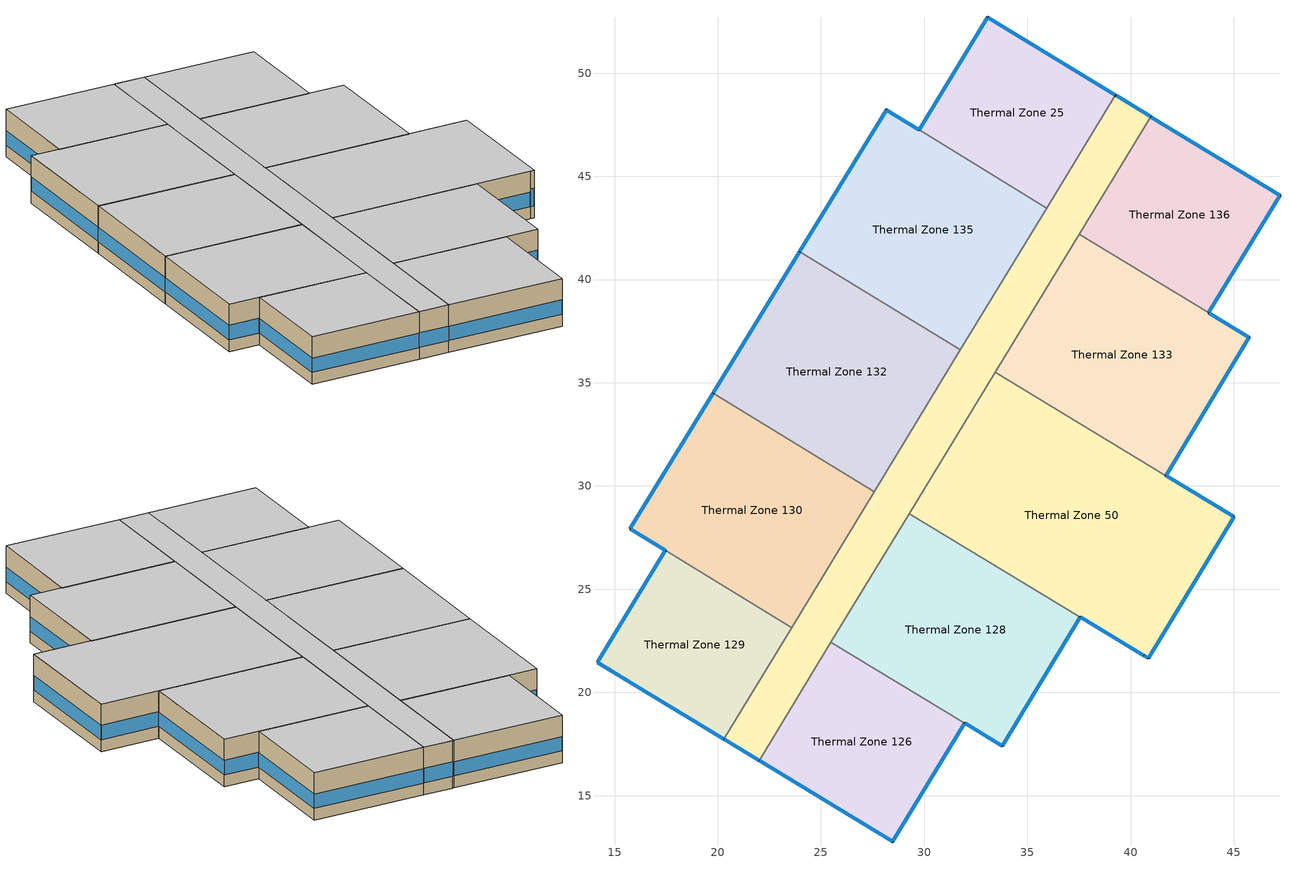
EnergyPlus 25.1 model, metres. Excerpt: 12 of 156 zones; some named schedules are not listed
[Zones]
Thermal Zone 126
 floor to Thermal Zone 101 (Typical Interior Floor): 25.49,22.42 31.96,18.51 31.95,18.49 28.47,12.77 22.01,16.7 z30.5
 wall outside (Surface 932 c tbd): 31.95,18.49 31.96,18.51 z30.5:33.55
 wall outside (Surface 933 c tbd): 28.47,12.77 31.95,18.49 z30.5:33.55
 wall outside (Surface 934 c tbd): 22.01,16.7 28.47,12.77 z30.5:33.55
 wall to Thermal Zone 127 (Typical Interior Wall): 25.49,22.42 22.01,16.7 z30.5:33.55
 wall to Thermal Zone 128 (Typical Interior Wall): 31.96,18.51 25.49,22.42 z30.5:33.55
 window (Customized Fenestration: u=3.36): 28.48,12.79 31.94,18.47 / 22.03,16.69 28.45,12.78 z31.26:32.18
 ceiling to Thermal Zone 137 (Typical Interior Ceiling): 28.47,12.77 31.95,18.49 31.96,18.51 25.49,22.42 22.01,16.7 z33.55
Thermal Zone 127
 floor to Thermal Zone 61 (Typical Interior Floor): 39.27,48.94 40.98,47.9 33.52,35.63 33.52,35.64 33.44,35.5 22.01,16.7 20.3,17.74 z30.5
 wall outside (Surface 943 c tbd): 39.31,48.91 39.27,48.94 z30.5:33.55
 wall outside (Surface 944 c tbd): 40.98,47.9 39.31,48.91 z30.5:33.55
 wall outside (AQ_MURB_2024_MURB  Wall 1950 1980 6A (R 0.8x Solar 0.8x Therm 0.8x)): 40.97,47.89 40.98,47.9 z30.5:33.55
 wall outside (Surface 953 c tbd): 20.3,17.74 22.01,16.7 z30.5:33.55
 wall to Thermal Zone 130 (Typical Interior Wall): 27.58,29.72 23.58,23.14 z30.5:33.55
 wall to Thermal Zone 132 (Typical Interior Wall): 31.76,36.59 27.58,29.72 z30.5:33.55
 wall to Thermal Zone 135 (Typical Interior Wall): 35.94,43.46 31.76,36.59 z30.5:33.55
 wall to Thermal Zone 25 (Typical Interior Wall): 39.27,48.94 35.94,43.46 z30.5:33.55
 wall to Thermal Zone 136 (Typical Interior Wall): 37.51,42.2 40.97,47.89 z30.5:33.55
 wall to Thermal Zone 133 (Typical Interior Wall): 33.52,35.63 37.51,42.2 z30.5:33.55
 wall to Thermal Zone 134 (Typical Interior Wall): 33.44,35.5 33.52,35.64 33.52,35.63 z30.5:33.55
 wall to Thermal Zone 50 (Typical Interior Wall): 29.28,28.65 33.44,35.5 z30.5:33.55
 wall to Thermal Zone 128 (Typical Interior Wall): 25.49,22.42 29.28,28.65 z30.5:33.55
 wall to Thermal Zone 129 (Typical Interior Wall): 23.58,23.14 20.3,17.74 z30.5:33.55
 window (Customized Fenestration: u=3.36): 40.95,47.91 39.33,48.9 / 20.32,17.73 21.99,16.71 z31.26:32.2
 ceiling to Thermal Zone 138 (Typical Interior Ceiling): 22.01,16.7 33.44,35.5 33.52,35.64 33.52,35.63 40.98,47.9 39.27,48.94 20.3,17.74 z33.55
Thermal Zone 128
 floor to Thermal Zone 118 (Typical Interior Floor): 29.28,28.65 37.56,23.65 33.79,17.41 25.49,22.42 z30.5
 wall outside (Surface 960 c tbd): 33.79,17.41 37.56,23.65 z30.5:33.55
 wall outside (Surface 961 c tbd): 31.96,18.51 33.79,17.41 z30.5:33.55
 wall to Thermal Zone 50 (Typical Interior Wall): 37.56,23.65 29.28,28.65 z30.5:33.55
 window (Customized Fenestration: u=3.36): 33.81,17.43 37.55,23.63 z31.26:32.18; 31.98,18.5 33.77,17.42 z31.26:32.2
 ceiling to Thermal Zone 139 (Typical Interior Ceiling): 33.79,17.41 37.56,23.65 29.28,28.65 25.49,22.42 z33.55
Thermal Zone 129
 floor to Thermal Zone 119 (Typical Interior Floor): 17.47,26.88 23.58,23.14 20.3,17.74 14.18,21.46 17.46,26.86 z30.5
 wall outside (AQ_MURB_2024_MURB  Wall 1950 1980 6A (R 0.8x Solar 0.8x Therm 0.8x)): 17.47,26.88 17.46,26.86 z30.5:33.55
 wall outside (Surface 967 c tbd): 14.18,21.46 20.3,17.74 z30.5:33.55
 wall outside (Surface 968 c tbd): 17.46,26.86 14.18,21.46 z30.5:33.55
 wall to Thermal Zone 130 (Typical Interior Wall): 23.58,23.14 17.47,26.88 z30.5:33.55
 window (Customized Fenestration: u=3.36): 14.2,21.45 20.28,17.75 / 17.44,26.84 14.19,21.48 z31.26:32.18
 ceiling to Thermal Zone 18 (Typical Interior Ceiling): 20.3,17.74 23.58,23.14 17.47,26.88 17.46,26.86 14.18,21.46 z33.55
Thermal Zone 130
 floor to Thermal Zone 121 (Typical Interior Floor): 19.77,34.49 27.58,29.72 23.58,23.14 15.75,27.92 z30.5
 wall outside (Surface 980 c tbd): 15.75,27.92 17.47,26.88 z30.5:33.55
 wall outside (Surface 981 c tbd): 19.77,34.49 15.75,27.92 z30.5:33.55
 wall to Thermal Zone 132 (Typical Interior Wall): 27.58,29.72 19.77,34.49 z30.5:33.55
 window (Customized Fenestration: u=3.36): 15.78,27.91 17.45,26.89 z31.26:32.2; 19.76,34.47 15.77,27.94 z31.26:32.18
 ceiling to Thermal Zone 97 (Typical Interior Ceiling): 23.58,23.14 27.58,29.72 19.77,34.49 15.75,27.92 z33.55
Thermal Zone 132
 floor to Thermal Zone 122 (Typical Interior Floor): 23.97,41.36 31.76,36.59 27.58,29.72 19.77,34.49 z30.5
 wall outside (Surface 988 c tbd): 23.97,41.36 19.77,34.49 z30.5:33.55
 wall to Thermal Zone 135 (Typical Interior Wall): 31.76,36.59 23.97,41.36 z30.5:33.55
 window (Customized Fenestration: u=3.36): 23.96,41.33 19.79,34.52 z31.26:32.18
 ceiling to Thermal Zone 141 (Typical Interior Ceiling): 27.58,29.72 31.76,36.59 23.97,41.36 19.77,34.49 z33.55
Thermal Zone 133
 floor to Thermal Zone 109 (Typical Interior Floor): 37.51,42.2 43.78,38.39 45.74,37.2 41.7,30.51 33.44,35.5 z30.5
 wall outside (Surface 993 c tbd): 45.74,37.2 43.78,38.39 z30.5:33.55
 wall outside (Surface 994 c tbd): 41.7,30.51 45.74,37.2 z30.5:33.55
 wall to Thermal Zone 50 (Typical Interior Wall): 33.44,35.5 41.7,30.51 z30.5:33.55
 wall to Thermal Zone 134 (Typical Interior Wall): 33.52,35.63 33.44,35.5 z30.5:33.55
 wall to Thermal Zone 136 (Typical Interior Wall): 43.78,38.39 37.51,42.2 z30.5:33.55
 window (Customized Fenestration: u=3.36): 45.72,37.21 43.8,38.37 z31.26:32.2; 41.72,30.53 45.73,37.18 z31.26:32.18
 ceiling to Thermal Zone 72 (Typical Interior Ceiling): 41.7,30.51 45.74,37.2 43.78,38.39 37.51,42.2 33.44,35.5 z33.55
Thermal Zone 134
 floor to Thermal Zone 123 (Typical Interior Floor): 33.52,35.64 33.52,35.63 33.44,35.5 z30.5
 ceiling to Thermal Zone 142 (Typical Interior Ceiling): 33.44,35.5 33.52,35.63 33.52,35.64 z33.55
Thermal Zone 135
 floor to Thermal Zone 117 (Typical Interior Floor): 28.17,48.22 35.94,43.46 31.76,36.59 23.97,41.36 z30.5
 wall outside (Surface 1009 c tbd): 28.17,48.22 23.97,41.36 z30.5:33.55
 wall outside (Surface 1010 c tbd): 29.76,47.25 28.17,48.22 z30.5:33.55
 wall to Thermal Zone 25 (Typical Interior Wall): 35.94,43.46 29.76,47.25 z30.5:33.55
 window (Customized Fenestration: u=3.36): 28.15,48.2 23.98,41.38 z31.26:32.18; 29.73,47.26 28.19,48.2 z31.26:32.2
 ceiling to Thermal Zone 143 (Typical Interior Ceiling): 31.76,36.59 35.94,43.46 28.17,48.22 23.97,41.36 z33.55
Thermal Zone 136
 floor to Thermal Zone 124 (Typical Interior Floor): 40.97,47.89 47.24,44.07 43.78,38.39 37.51,42.2 z30.5
 wall outside (Surface 1015 c tbd): 47.24,44.07 40.97,47.89 z30.5:33.55
 wall outside (Surface 1016 c tbd): 43.78,38.39 47.24,44.07 z30.5:33.55
 window (Customized Fenestration: u=3.36): 47.22,44.09 40.99,47.87 / 43.79,38.41 47.23,44.05 z31.26:32.18
 ceiling to Thermal Zone 144 (Typical Interior Ceiling): 43.78,38.39 47.24,44.07 40.97,47.89 37.51,42.2 z33.55
Thermal Zone 25
 floor to Thermal Zone 125 (Typical Interior Floor): 33.08,52.7 39.27,48.94 35.94,43.46 29.76,47.25 z30.5
 wall outside (Surface 1019 c tbd): 39.27,48.94 33.08,52.7 z30.5:33.55
 wall outside (Surface 1022 c tbd): 33.08,52.7 29.76,47.25 z30.5:33.55
 window (Customized Fenestration: u=3.36): 39.24,48.95 33.1,52.69 / 33.06,52.68 29.77,47.27 z31.26:32.18
 ceiling to Thermal Zone 145 (Typical Interior Ceiling): 35.94,43.46 39.27,48.94 33.08,52.7 29.76,47.25 z33.55
Thermal Zone 50
 floor to Thermal Zone 120 (Typical Interior Floor): 33.44,35.5 45,28.52 40.86,21.66 29.28,28.65 z30.5
 wall outside (Surface 974 c tbd): 45,28.52 41.7,30.51 z30.5:33.55
 wall outside (Surface 975 c tbd): 40.86,21.66 45,28.52 z30.5:33.55
 wall outside (Surface 976 c tbd): 40.64,21.79 40.86,21.66 z30.5:33.55
 wall outside (Surface 977 c tbd): 37.56,23.65 40.64,21.79 z30.5:33.55
 window (Customized Fenestration: u=3.36): 44.98,28.53 41.72,30.5 / 37.58,23.64 40.62,21.8 z31.26:32.19; 40.88,21.68 44.99,28.49 z31.26:32.18; 40.67,21.78 40.84,21.67 z31.26:32.4
 ceiling to Thermal Zone 140 (Typical Interior Ceiling): 40.86,21.66 45,28.52 33.44,35.5 29.28,28.65 z33.55
[Building]
Building 1
[Site:Location]
Montreal-Trudeau Intl AP: Latitude {deg}=45.4706; Longitude {deg}=-73.7408; Time Zone {hr}=-5; Elevation {m}=36; Keep Site Location Information=No
[SizingPeriod:DesignDay] Month=7; Day of Month=21; Day Type=SummerDesignDay; Daily Dry-Bulb Temperature Range {deltaC}=9.3; Dry-Bulb Temperature Range Modifier Type=DefaultMultipliers; Barometric Pressure {Pa}=100893; Wind Speed {m/s}=4.9; Wind Direction {deg}=220; Rain Indicator=No; Snow Indicator=No; Daylight Saving Time Indicator=No; Solar Model Indicator=ASHRAETau; ASHRAE Clear Sky Optical Depth for Beam Irradiance (taub)=0.465; ASHRAE Clear Sky Optical Depth for Diffuse Irradiance (taud)=1.966; Begin Environment Reset Mode=FullResetAtBeginEnvironment
Name | Maximum Dry-Bulb Temperature {C} | Humidity Condition Type | Wetbulb or DewPoint at Maximum Dry-Bulb {C} | Enthalpy at Maximum Dry-Bulb {J/kg}
Montreal Int'l Ann Clg .4% Condns DB=>MWB | 30 | Wetbulb | 22.1
Montreal Int'l Ann Clg .4% Condns DP=>MDB | 26 | Dewpoint | 21.6
Montreal Int'l Ann Clg .4% Condns Enth=>MDB | 28.1 | Enthalpy |  | 69300
Montreal Int'l Ann Clg .4% Condns WB=>MDB | 28.1 | Wetbulb | 23.2
[Material] Thermal Absorptance=0.9
Name | Roughness | Thickness {m} | Conductivity {W/m-K} | Density {kg/m3} | Specific Heat {J/kg-K} | Solar Absorptance | Visible Absorptance
100mm Normalweight concrete floor | MediumRough | 0.1016 | 2.31045 | 2322 | 832.557 | 0.7 | 0.7
AQNC2024expanded polystyrene type I 10 cm (R 0.8x Solar 0.8x Therm 0.8x) | MediumRough | 0.08 | 0.0385 | 12 | 1500 | 0.7 | 0.7
G01 13mm gypsum board | Smooth | 0.0127 | 0.160031 | 800.001 | 1090.73 | 0.7 | 0.5
G05 25mm wood 1 | MediumSmooth | 0.0254 | 0.15 | 608 | 1630 | 0.5 | 0.5
Generic Brick (R 0.8x Solar 0.8x Therm 0.8x) | MediumRough | 0.08 | 0.9 | 1536 | 790 | 0.52 | 0.65
Generic Gypsum Board (R 0.8x Solar 0.8x Therm 0.8x) | MediumSmooth | 0.01016 | 0.16 | 640 | 1090 | 0.5 | 0.5
Generic Wall Air Gap (R 0.8x Solar 0.8x Therm 0.8x) | Smooth | 0.08 | 0.667 | 1.024 | 1000 | 0.7 | 0.7
Surface 1009 m tbd | MediumRough | 0.08 | 0.0894989 | 12 | 1500 | 0.7 | 0.7
Surface 1010 m tbd | MediumRough | 0.08 | 0.123625 | 12 | 1500 | 0.7 | 0.7
Surface 1015 m tbd | MediumRough | 0.08 | 0.0900821 | 12 | 1500 | 0.7 | 0.7
Surface 1016 m tbd | MediumRough | 0.08 | 0.0946227 | 12 | 1500 | 0.7 | 0.7
Surface 1019 m tbd | MediumRough | 0.08 | 0.0901647 | 12 | 1500 | 0.7 | 0.7
Surface 1022 m tbd | MediumRough | 0.08 | 0.095095 | 12 | 1500 | 0.7 | 0.7
Surface 932 m tbd | MediumRough | 0.08 | 0.815077 | 12 | 1500 | 0.7 | 0.7
Surface 933 m tbd | MediumRough | 0.08 | 0.0907168 | 12 | 1500 | 0.7 | 0.7
Surface 934 m tbd | MediumRough | 0.08 | 0.0898837 | 12 | 1500 | 0.7 | 0.7
Surface 943 m tbd | MediumRough | 0.08 | 0.0516148 | 12 | 1500 | 0.7 | 0.7
Surface 944 m tbd | MediumRough | 0.08 | 0.0954185 | 12 | 1500 | 0.7 | 0.7
Surface 953 m tbd | MediumRough | 0.08 | 0.0951114 | 12 | 1500 | 0.7 | 0.7
Surface 960 m tbd | MediumRough | 0.08 | 0.0936479 | 12 | 1500 | 0.7 | 0.7
Surface 961 m tbd | MediumRough | 0.08 | 0.118358 | 12 | 1500 | 0.7 | 0.7
Surface 967 m tbd | MediumRough | 0.08 | 0.0902415 | 12 | 1500 | 0.7 | 0.7
Surface 968 m tbd | MediumRough | 0.08 | 0.0911548 | 12 | 1500 | 0.7 | 0.7
Surface 974 m tbd | MediumRough | 0.08 | 0.10277 | 12 | 1500 | 0.7 | 0.7
Surface 975 m tbd | MediumRough | 0.08 | 0.0927336 | 12 | 1500 | 0.7 | 0.7
Surface 976 m tbd | MediumRough | 0.08 | 0.296816 | 12 | 1500 | 0.7 | 0.7
Surface 977 m tbd | MediumRough | 0.08 | 0.0969997 | 12 | 1500 | 0.7 | 0.7
Surface 980 m tbd | MediumRough | 0.08 | 0.107869 | 12 | 1500 | 0.7 | 0.7
Surface 981 m tbd | MediumRough | 0.08 | 0.0897673 | 12 | 1500 | 0.7 | 0.7
Surface 988 m tbd | MediumRough | 0.08 | 0.086302 | 12 | 1500 | 0.7 | 0.7
Surface 993 m tbd | MediumRough | 0.08 | 0.116001 | 12 | 1500 | 0.7 | 0.7
Surface 994 m tbd | MediumRough | 0.08 | 0.0929629 | 12 | 1500 | 0.7 | 0.7
[Material:NoMass]
CP02 CARPET PAD 1: Roughness=Smooth; Thermal Resistance {m2-K/W}=0.21648; Thermal Absorptance=0.9; Solar Absorptance=0.7; Visible Absorptance=0.8
[WindowMaterial:SimpleGlazingSystem]
Fenestration U=3.32 0.66 1: U-Factor {W/m2-K}=3.32; Solar Heat Gain Coefficient=0.66; Visible Transmittance=0.21
[Construction]
AQ_MURB_2024_MURB  Wall 1950 1980 6A (R 0.8x Solar 0.8x Therm 0.8x): Generic Brick (R 0.8x Solar 0.8x Therm 0.8x), AQNC2024expanded polystyrene type I 10 cm (R 0.8x Solar 0.8x Therm 0.8x), Generic Wall Air Gap (R 0.8x Solar 0.8x Therm 0.8x), Generic Gypsum Board (R 0.8x Solar 0.8x Therm 0.8x)
Customized Fenestration: u=3.36: Fenestration U=3.32 0.66 1
Surface 1009 c tbd: Generic Brick (R 0.8x Solar 0.8x Therm 0.8x), Surface 1009 m tbd, Generic Wall Air Gap (R 0.8x Solar 0.8x Therm 0.8x), Generic Gypsum Board (R 0.8x Solar 0.8x Therm 0.8x)
Surface 1010 c tbd: Generic Brick (R 0.8x Solar 0.8x Therm 0.8x), Surface 1010 m tbd, Generic Wall Air Gap (R 0.8x Solar 0.8x Therm 0.8x), Generic Gypsum Board (R 0.8x Solar 0.8x Therm 0.8x)
Surface 1015 c tbd: Generic Brick (R 0.8x Solar 0.8x Therm 0.8x), Surface 1015 m tbd, Generic Wall Air Gap (R 0.8x Solar 0.8x Therm 0.8x), Generic Gypsum Board (R 0.8x Solar 0.8x Therm 0.8x)
Surface 1016 c tbd: Generic Brick (R 0.8x Solar 0.8x Therm 0.8x), Surface 1016 m tbd, Generic Wall Air Gap (R 0.8x Solar 0.8x Therm 0.8x), Generic Gypsum Board (R 0.8x Solar 0.8x Therm 0.8x)
Surface 1019 c tbd: Generic Brick (R 0.8x Solar 0.8x Therm 0.8x), Surface 1019 m tbd, Generic Wall Air Gap (R 0.8x Solar 0.8x Therm 0.8x), Generic Gypsum Board (R 0.8x Solar 0.8x Therm 0.8x)
Surface 1022 c tbd: Generic Brick (R 0.8x Solar 0.8x Therm 0.8x), Surface 1022 m tbd, Generic Wall Air Gap (R 0.8x Solar 0.8x Therm 0.8x), Generic Gypsum Board (R 0.8x Solar 0.8x Therm 0.8x)
Surface 932 c tbd: Generic Brick (R 0.8x Solar 0.8x Therm 0.8x), Surface 932 m tbd, Generic Wall Air Gap (R 0.8x Solar 0.8x Therm 0.8x), Generic Gypsum Board (R 0.8x Solar 0.8x Therm 0.8x)
Surface 933 c tbd: Generic Brick (R 0.8x Solar 0.8x Therm 0.8x), Surface 933 m tbd, Generic Wall Air Gap (R 0.8x Solar 0.8x Therm 0.8x), Generic Gypsum Board (R 0.8x Solar 0.8x Therm 0.8x)
Surface 934 c tbd: Generic Brick (R 0.8x Solar 0.8x Therm 0.8x), Surface 934 m tbd, Generic Wall Air Gap (R 0.8x Solar 0.8x Therm 0.8x), Generic Gypsum Board (R 0.8x Solar 0.8x Therm 0.8x)
Surface 943 c tbd: Generic Brick (R 0.8x Solar 0.8x Therm 0.8x), Surface 943 m tbd, Generic Wall Air Gap (R 0.8x Solar 0.8x Therm 0.8x), Generic Gypsum Board (R 0.8x Solar 0.8x Therm 0.8x)
Surface 944 c tbd: Generic Brick (R 0.8x Solar 0.8x Therm 0.8x), Surface 944 m tbd, Generic Wall Air Gap (R 0.8x Solar 0.8x Therm 0.8x), Generic Gypsum Board (R 0.8x Solar 0.8x Therm 0.8x)
Surface 953 c tbd: Generic Brick (R 0.8x Solar 0.8x Therm 0.8x), Surface 953 m tbd, Generic Wall Air Gap (R 0.8x Solar 0.8x Therm 0.8x), Generic Gypsum Board (R 0.8x Solar 0.8x Therm 0.8x)
Surface 960 c tbd: Generic Brick (R 0.8x Solar 0.8x Therm 0.8x), Surface 960 m tbd, Generic Wall Air Gap (R 0.8x Solar 0.8x Therm 0.8x), Generic Gypsum Board (R 0.8x Solar 0.8x Therm 0.8x)
Surface 961 c tbd: Generic Brick (R 0.8x Solar 0.8x Therm 0.8x), Surface 961 m tbd, Generic Wall Air Gap (R 0.8x Solar 0.8x Therm 0.8x), Generic Gypsum Board (R 0.8x Solar 0.8x Therm 0.8x)
Surface 967 c tbd: Generic Brick (R 0.8x Solar 0.8x Therm 0.8x), Surface 967 m tbd, Generic Wall Air Gap (R 0.8x Solar 0.8x Therm 0.8x), Generic Gypsum Board (R 0.8x Solar 0.8x Therm 0.8x)
Surface 968 c tbd: Generic Brick (R 0.8x Solar 0.8x Therm 0.8x), Surface 968 m tbd, Generic Wall Air Gap (R 0.8x Solar 0.8x Therm 0.8x), Generic Gypsum Board (R 0.8x Solar 0.8x Therm 0.8x)
Surface 974 c tbd: Generic Brick (R 0.8x Solar 0.8x Therm 0.8x), Surface 974 m tbd, Generic Wall Air Gap (R 0.8x Solar 0.8x Therm 0.8x), Generic Gypsum Board (R 0.8x Solar 0.8x Therm 0.8x)
Surface 975 c tbd: Generic Brick (R 0.8x Solar 0.8x Therm 0.8x), Surface 975 m tbd, Generic Wall Air Gap (R 0.8x Solar 0.8x Therm 0.8x), Generic Gypsum Board (R 0.8x Solar 0.8x Therm 0.8x)
Surface 976 c tbd: Generic Brick (R 0.8x Solar 0.8x Therm 0.8x), Surface 976 m tbd, Generic Wall Air Gap (R 0.8x Solar 0.8x Therm 0.8x), Generic Gypsum Board (R 0.8x Solar 0.8x Therm 0.8x)
Surface 977 c tbd: Generic Brick (R 0.8x Solar 0.8x Therm 0.8x), Surface 977 m tbd, Generic Wall Air Gap (R 0.8x Solar 0.8x Therm 0.8x), Generic Gypsum Board (R 0.8x Solar 0.8x Therm 0.8x)
Surface 980 c tbd: Generic Brick (R 0.8x Solar 0.8x Therm 0.8x), Surface 980 m tbd, Generic Wall Air Gap (R 0.8x Solar 0.8x Therm 0.8x), Generic Gypsum Board (R 0.8x Solar 0.8x Therm 0.8x)
Surface 981 c tbd: Generic Brick (R 0.8x Solar 0.8x Therm 0.8x), Surface 981 m tbd, Generic Wall Air Gap (R 0.8x Solar 0.8x Therm 0.8x), Generic Gypsum Board (R 0.8x Solar 0.8x Therm 0.8x)
Surface 988 c tbd: Generic Brick (R 0.8x Solar 0.8x Therm 0.8x), Surface 988 m tbd, Generic Wall Air Gap (R 0.8x Solar 0.8x Therm 0.8x), Generic Gypsum Board (R 0.8x Solar 0.8x Therm 0.8x)
Surface 993 c tbd: Generic Brick (R 0.8x Solar 0.8x Therm 0.8x), Surface 993 m tbd, Generic Wall Air Gap (R 0.8x Solar 0.8x Therm 0.8x), Generic Gypsum Board (R 0.8x Solar 0.8x Therm 0.8x)
Surface 994 c tbd: Generic Brick (R 0.8x Solar 0.8x Therm 0.8x), Surface 994 m tbd, Generic Wall Air Gap (R 0.8x Solar 0.8x Therm 0.8x), Generic Gypsum Board (R 0.8x Solar 0.8x Therm 0.8x)
Typical Interior Ceiling: CP02 CARPET PAD 1, 100mm Normalweight concrete floor
Typical Interior Floor: 100mm Normalweight concrete floor, CP02 CARPET PAD 1
Typical Interior Partition 4: G05 25mm wood 1
Typical Interior Wall: G01 13mm gypsum board, G01 13mm gypsum board
[Zone] Multiplier=1; Part of Total Floor Area=Yes
Thermal Zone 126; Thermal Zone 127; Thermal Zone 128; Thermal Zone 129; Thermal Zone 130; Thermal Zone 132; Thermal Zone 133; Thermal Zone 134; Thermal Zone 135; Thermal Zone 136; Thermal Zone 25; Thermal Zone 50
[Space]
Name | Zone | Space Type
Space 1101 | Thermal Zone 126 | MURB small
Space 1102 | Thermal Zone 127 | MURB lobby
Space 1103 | Thermal Zone 128 | MURB small
Space 1104 | Thermal Zone 129 | MURB small
Space 1106 | Thermal Zone 130 | MURB small
Space 1107 | Thermal Zone 132 | MURB small
Space 1108 | Thermal Zone 133 | MURB small
Space 1109 | Thermal Zone 134 | MURB small
Space 1110 | Thermal Zone 135 | MURB small
Space 1111 | Thermal Zone 136 | MURB small
Space 1112 | Thermal Zone 25 | MURB small
Space 1105 | Thermal Zone 50 | MURB small
[SpaceList]
MURB small: Space 1112, Space 211, Space 204, Space 505, Space 911, Space 110, Space 1204, Space 407, Space 405, Space 607, Space 501, Space 308, Space 305, Space 101, Space 201, Space 410, Space 112, Space 104, Space 511, Space 103, Space 105, Space 106, Space 312, Space 109, Space 107, Space 108, Space 111, Space 203, Space 205, Space 812, Space 403, Space 206, Space 207, Space 208, Space 209, Space 406, Space 404, Space 210, Space 809, Space 212, Space 807, Space 301, Space 1005, Space 303, Space 304, Space 508, Space 306, Space 504, Space 307, Space 1105, Space 509, Space 908, Space 309, Space 310, Space 408, Space 311, Space 401, Space 409, Space 411, Space 412, Space 503, Space 506, Space 507, Space 1208, Space 510, Space 512, Space 601, Space 603, Space 604, Space 605, Space 606, Space 608, Space 609, Space 610, Space 611, Space 612, Space 701, Space 703, Space 704, Space 705, Space 907, Space 706, Space 901, Space 712, Space 707, Space 708, Space 709, Space 710, Space 711, Space 801, Space 1206, Space 803, Space 804, Space 1001, Space 805, Space 806, Space 808, Space 810, Space 811, Space 903, Space 1008, Space 904, Space 905, Space 906, Space 909, Space 910, Space 912, Space 1010, Space 1003, Space 1004, Space 1006, Space 1007, Space 1009, Space 1011, Space 1012, Space 1101, Space 1103, Space 1104, Space 1106, Space 1305, Space 1107, Space 1108, Space 1109, Space 1110, Space 1111, Space 1201, Space 1203, Space 1205, Space 1207, Space 1209, Space 1210, Space 1211, Space 1212, Space 1301, Space 1303, Space 1304, Space 1306, Space 1307, Space 1308, Space 1309, Space 1310, Space 1311, Space 1312
MURB lobby: Space 202, Space 102, Space 302, Space 402, Space 1002, Space 502, Space 602, Space 702, Space 802, Space 902, Space 1102, Space 1202, Space 1302
[InternalMass] Construction=Typical Interior Partition 4
Name | Zone or ZoneList | Space or SpaceList | Surface Area {m2}
Space 1112 Internal Mass 37 | Thermal Zone 25 | Space 1112 | 92.7105
Space 1105 Internal Mass 37 | Thermal Zone 50 | Space 1105 | 216.65
Space 1101 Internal Mass 37 | Thermal Zone 126 | Space 1101 | 101.472
Space 1103 Internal Mass 37 | Thermal Zone 128 | Space 1103 | 141.361
Space 1104 Internal Mass 37 | Thermal Zone 129 | Space 1104 | 90.6537
Space 1106 Internal Mass 37 | Thermal Zone 130 | Space 1106 | 141.145
Space 1107 Internal Mass 37 | Thermal Zone 132 | Space 1107 | 147.07
Space 1108 Internal Mass 37 | Thermal Zone 133 | Space 1108 | 150.941
Space 1109 Internal Mass 37 | Thermal Zone 134 | Space 1109 | 0.000395886
Space 1110 Internal Mass 37 | Thermal Zone 135 | Space 1110 | 146.73
Space 1111 Internal Mass 37 | Thermal Zone 136 | Space 1111 | 97.6855
Space 1102 Internal Mass 33 | Thermal Zone 127 | Space 1102 | 146.04
[Lights]
Lights 1: Zone or ZoneList or Space or SpaceList=MURB small; Schedule=Eclairageint; Design Level Calculation Method=LightingLevel; Lighting Level {W}=0; Fraction Replaceable=1
[People]
People 2: Zone or ZoneList or Space or SpaceList=MURB small; Number of People Schedule=MidriseApartment Apartment Occ; Number of People Calculation Method=People/Area; People per Floor Area {person/m2}=0.0283091; Fraction Radiant=0.3; Activity Level Schedule=MidriseApartment Activity
[ElectricEquipment] Zone or ZoneList or Space or SpaceList=MURB small; Design Level Calculation Method=EquipmentLevel
Name | Schedule | Design Level {W} | Fraction Latent | Fraction Radiant | Fraction Lost
Electric Equipment 11 10.0 percent reduction | Chaufeau | 847.44 | 0.1 | 0 | 0.9
Electric Equipment 12 10.0 percent reduction | Fourcuisiniere | 281.7 | 0.1 | 0.2 | 0.1
Electric Equipment 13 10.0 percent reduction | Congelateur | 15.705 | 0.1 | 0 | 0.9
Electric Equipment 14 10.0 percent reduction | Laveuse | 25.038 | 0 | 0.2 | 0.1
Electric Equipment 15 10.0 percent reduction | Lavevaisselle | 27.531 | 0.1 | 0.1 | 0.8
Electric Equipment 16 10.0 percent reduction | Refrigerateur | 105.102 | 0.1 | 0 | 0.9
Electric Equipment 17 10.0 percent reduction | Secheuse | 249.03 | 0 | 0.2 | 0.8
Electric Equipment 2 10.0 percent reduction | Autres | 666 |  | 0.2
[ZoneInfiltration:DesignFlowRate] Design Flow Rate Calculation Method=Flow/ExteriorArea; Flow Rate per Exterior Surface Area {m3/s-m2}=0.000578595; Constant Term Coefficient=0.107472; Temperature Term Coefficient=0.0119911; Velocity Term Coefficient=0; Velocity Squared Term Coefficient=0.0134792; Density Basis=Outdoor
Name | Zone or ZoneList or Space or SpaceList | Schedule
Space 1101 HVAC Off Infiltration | Space 1101 | Infiltration HVAC Off Schedule
Space 1101 HVAC On Infiltration | Space 1101 | Infiltration HVAC On Schedule
Space 1102 HVAC Off Infiltration | Space 1102 | Infiltration HVAC Off Schedule
Space 1102 HVAC On Infiltration | Space 1102 | Infiltration HVAC On Schedule
Space 1103 HVAC Off Infiltration | Space 1103 | Infiltration HVAC Off Schedule
Space 1103 HVAC On Infiltration | Space 1103 | Infiltration HVAC On Schedule
Space 1104 HVAC Off Infiltration | Space 1104 | Infiltration HVAC Off Schedule
Space 1104 HVAC On Infiltration | Space 1104 | Infiltration HVAC On Schedule
Space 1106 HVAC Off Infiltration | Space 1106 | Infiltration HVAC Off Schedule
Space 1106 HVAC On Infiltration | Space 1106 | Infiltration HVAC On Schedule
Space 1107 HVAC Off Infiltration | Space 1107 | Infiltration HVAC Off Schedule
Space 1107 HVAC On Infiltration | Space 1107 | Infiltration HVAC On Schedule
Space 1108 HVAC Off Infiltration | Space 1108 | Infiltration HVAC Off Schedule
Space 1108 HVAC On Infiltration | Space 1108 | Infiltration HVAC On Schedule
Space 1110 HVAC Off Infiltration | Space 1110 | Infiltration HVAC Off Schedule
Space 1110 HVAC On Infiltration | Space 1110 | Infiltration HVAC On Schedule
Space 1111 HVAC Off Infiltration | Space 1111 | Infiltration HVAC Off Schedule
Space 1111 HVAC On Infiltration | Space 1111 | Infiltration HVAC On Schedule
Space 1112 HVAC Off Infiltration | Space 1112 | Infiltration HVAC Off Schedule
Space 1112 HVAC On Infiltration | Space 1112 | Infiltration HVAC On Schedule
Space 1105 HVAC Off Infiltration | Space 1105 | Infiltration HVAC Off Schedule
Space 1105 HVAC On Infiltration | Space 1105 | Infiltration HVAC On Schedule
[ZoneControl:Thermostat] Temperature Difference Between Cutout And Setpoint {deltaC}=0
Name | Zone or ZoneList | Control Type Schedule | Control 1
Thermal Zone 126 Thermostat | Thermal Zone 126 | Thermal Zone 126 Thermostat Schedule | Thermostat Setpoint Dual Setpoint 172
Thermal Zone 127 Thermostat | Thermal Zone 127 | Thermal Zone 127 Thermostat Schedule | Thermostat Setpoint Dual Setpoint 158
Thermal Zone 128 Thermostat | Thermal Zone 128 | Thermal Zone 128 Thermostat Schedule | Thermostat Setpoint Dual Setpoint 178
Thermal Zone 129 Thermostat | Thermal Zone 129 | Thermal Zone 129 Thermostat Schedule | Thermostat Setpoint Dual Setpoint 173
Thermal Zone 130 Thermostat | Thermal Zone 130 | Thermal Zone 130 Thermostat Schedule | Thermostat Setpoint Dual Setpoint 154
Thermal Zone 132 Thermostat | Thermal Zone 132 | Thermal Zone 132 Thermostat Schedule | Thermostat Setpoint Dual Setpoint 175
Thermal Zone 133 Thermostat | Thermal Zone 133 | Thermal Zone 133 Thermostat Schedule | Thermostat Setpoint Dual Setpoint 156
Thermal Zone 134 Thermostat | Thermal Zone 134 | Thermal Zone 134 Thermostat Schedule | Thermostat Setpoint Dual Setpoint 165
Thermal Zone 135 Thermostat | Thermal Zone 135 | Thermal Zone 135 Thermostat Schedule | Thermostat Setpoint Dual Setpoint 166
Thermal Zone 136 Thermostat | Thermal Zone 136 | Thermal Zone 136 Thermostat Schedule | Thermostat Setpoint Dual Setpoint 179
Thermal Zone 25 Thermostat | Thermal Zone 25 | Thermal Zone 25 Thermostat Schedule | Thermostat Setpoint Dual Setpoint 68
Thermal Zone 50 Thermostat | Thermal Zone 50 | Thermal Zone 50 Thermostat Schedule | Thermostat Setpoint Dual Setpoint 117
[ThermostatSetpoint:DualSetpoint] Heating Setpoint Temperature Schedule=NECB-G-Thermostat Setpoint-Heating; Cooling Setpoint Temperature Schedule=NECB-G-Thermostat Setpoint-Cooling
Thermostat Setpoint Dual Setpoint 172; Thermostat Setpoint Dual Setpoint 158; Thermostat Setpoint Dual Setpoint 178; Thermostat Setpoint Dual Setpoint 173; Thermostat Setpoint Dual Setpoint 154; Thermostat Setpoint Dual Setpoint 175; Thermostat Setpoint Dual Setpoint 156; Thermostat Setpoint Dual Setpoint 165; Thermostat Setpoint Dual Setpoint 166; Thermostat Setpoint Dual Setpoint 179; Thermostat Setpoint Dual Setpoint 68; Thermostat Setpoint Dual Setpoint 117
[Zone equipment]
Thermal Zone 126: Elec Baseboard 127, Cycling PTAC DX Clg Elec Htg 127
Thermal Zone 127: Elec Baseboard 113, Cycling PTAC DX Clg Elec Htg 113
Thermal Zone 128: Elec Baseboard 133, Cycling PTAC DX Clg Elec Htg 133
Thermal Zone 129: Elec Baseboard 128, Cycling PTAC DX Clg Elec Htg 128
Thermal Zone 130: Elec Baseboard 109, Cycling PTAC DX Clg Elec Htg 109
Thermal Zone 132: Elec Baseboard 130, Cycling PTAC DX Clg Elec Htg 130
Thermal Zone 133: Elec Baseboard 111, Cycling PTAC DX Clg Elec Htg 111
Thermal Zone 134: Elec Baseboard 120, Cycling PTAC DX Clg Elec Htg 120
Thermal Zone 135: Elec Baseboard 121, Cycling PTAC DX Clg Elec Htg 121
Thermal Zone 136: Elec Baseboard 134, Cycling PTAC DX Clg Elec Htg 134
Thermal Zone 25: Elec Baseboard 23, Cycling PTAC DX Clg Elec Htg 23
Thermal Zone 50: Elec Baseboard 72, Cycling PTAC DX Clg Elec Htg 72
[Sizing:Zone] Zone Cooling Design Supply Air Temperature Input Method=SupplyAirTemperature; Zone Cooling Design Supply Air Temperature {C}=14; Zone Cooling Design Supply Air Temperature Difference {deltaC}=11.11; Zone Heating Design Supply Air Temperature Input Method=SupplyAirTemperature; Zone Heating Design Supply Air Temperature {C}=40; Zone Heating Design Supply Air Temperature Difference {deltaC}=11.11; Zone Cooling Design Supply Air Humidity Ratio {kgWater/kgDryAir}=0.0085; Zone Heating Design Supply Air Humidity Ratio {kgWater/kgDryAir}=0.008; Cooling Design Air Flow Method=DesignDay; Cooling Design Air Flow Rate {m3/s}=0; Cooling Minimum Air Flow per Zone Floor Area {m3/s-m2}=0.000762; Cooling Minimum Air Flow {m3/s}=0; Cooling Minimum Air Flow Fraction=0; Heating Design Air Flow Method=DesignDay; Heating Design Air Flow Rate {m3/s}=0; Heating Maximum Air Flow per Zone Floor Area {m3/s-m2}=0.002032; Heating Maximum Air Flow {m3/s}=0.141576; Heating Maximum Air Flow Fraction=0.3; Account for Dedicated Outdoor Air System=No; Zone Load Sizing Method=Sensible Load Only No Latent Load; Zone Latent Cooling Design Supply Air Humidity Ratio Input Method=HumidityRatioDifference; Zone Cooling Design Supply Air Humidity Ratio Difference {kgWater/kgDryAir}=0.005; Zone Latent Heating Design Supply Air Humidity Ratio Input Method=HumidityRatioDifference; Zone Humidification Design Supply Air Humidity Ratio Difference {kgWater/kgDryAir}=0.005; Type of Space Sum to Use=Coincident
Name | Design Specification Outdoor Air Object
Thermal Zone 126 | Thermal Zone 126 Zero air DSOA
Thermal Zone 127 | Thermal Zone 127 Zero air DSOA
Thermal Zone 128 | Thermal Zone 128 Zero air DSOA
Thermal Zone 129 | Thermal Zone 129 Zero air DSOA
Thermal Zone 130 | Thermal Zone 130 Zero air DSOA
Thermal Zone 132 | Thermal Zone 132 Zero air DSOA
Thermal Zone 133 | Thermal Zone 133 Zero air DSOA
Thermal Zone 134 | Thermal Zone 134 Zero air DSOA
Thermal Zone 135 | Thermal Zone 135 Zero air DSOA
Thermal Zone 136 | Thermal Zone 136 Zero air DSOA
Thermal Zone 25 | Thermal Zone 25 Zero air DSOA
Thermal Zone 50 | Thermal Zone 50 Zero air DSOA
[DesignSpecification:OutdoorAir] Outdoor Air Method=Sum; Outdoor Air Flow per Person {m3/s-person}=0; Outdoor Air Flow per Zone Floor Area {m3/s-m2}=0; Outdoor Air Flow per Zone {m3/s}=0; Outdoor Air Flow Air Changes per Hour {1/hr}=0
Thermal Zone 126 Zero air DSOA; Thermal Zone 127 Zero air DSOA; Thermal Zone 128 Zero air DSOA; Thermal Zone 129 Zero air DSOA; Thermal Zone 130 Zero air DSOA; Thermal Zone 132 Zero air DSOA; Thermal Zone 133 Zero air DSOA; Thermal Zone 134 Zero air DSOA; Thermal Zone 135 Zero air DSOA; Thermal Zone 136 Zero air DSOA; Thermal Zone 25 Zero air DSOA; Thermal Zone 50 Zero air DSOA
[Exterior:Lights]
Exterior Lights 1: Schedule=Eclairagext; Design Level {W}=0
[Schedule:Compact]
Thermal Zone 126 Thermostat Schedule; Thermal Zone 127 Thermostat Schedule; Thermal Zone 128 Thermostat Schedule; Thermal Zone 129 Thermostat Schedule; Thermal Zone 130 Thermostat Schedule; Thermal Zone 132 Thermostat Schedule; Thermal Zone 133 Thermostat Schedule; Thermal Zone 134 Thermostat Schedule; Thermal Zone 135 Thermostat Schedule; Thermal Zone 136 Thermostat Schedule; Thermal Zone 25 Thermostat Schedule; Thermal Zone 50 Thermostat Schedule: Through: 12/31, For: AllDays, Until: 24:00, 4
[Schedule:Day:Interval]
MidriseApartment Apartment Occ Default; MidriseApartment Apartment Occ Summer Design Day; MidriseApartment Apartment Occ Winter Design Day: No, 07:00, 1, 08:00, 0.85, 09:00, 0.39, 16:00, 0.25, 17:00, 0.3, 18:00, 0.52, 21:00, 0.87, 24:00, 1
MidriseApartment Activity Default; MidriseApartment Activity Summer Design Day; MidriseApartment Activity Winter Design Day: No, 24:00, 120
NECB-G-Thermostat Setpoint-Heating Default 2: No, 01:00, 18, 07:00, 18, 09:00, 21, 17:00, 21, 22:00, 21, 24:00, 18
NECB-G-Thermostat Setpoint-Heating Default: No, 24:00, 20
NECB-G-Thermostat Setpoint-Cooling Default: No, 24:00, 24
[Schedule:Week:Daily]
MidriseApartment Apartment Occ Week Rule - Jan1-Dec31: MidriseApartment Apartment Occ Default, MidriseApartment Apartment Occ Default, MidriseApartment Apartment Occ Default, MidriseApartment Apartment Occ Default, MidriseApartment Apartment Occ Default, MidriseApartment Apartment Occ Default, MidriseApartment Apartment Occ Default, MidriseApartment Apartment Occ Default, MidriseApartment Apartment Occ Summer Design Day, MidriseApartment Apartment Occ Winter Design Day, MidriseApartment Apartment Occ Default, MidriseApartment Apartment Occ Default
MidriseApartment Activity Week Rule - Jan1-Dec31: MidriseApartment Activity Default, MidriseApartment Activity Default, MidriseApartment Activity Default, MidriseApartment Activity Default, MidriseApartment Activity Default, MidriseApartment Activity Default, MidriseApartment Activity Default, MidriseApartment Activity Default, MidriseApartment Activity Summer Design Day, MidriseApartment Activity Winter Design Day, MidriseApartment Activity Default, MidriseApartment Activity Default
NECB-G-Thermostat Setpoint-Heating Week Rule - Jan1-Dec31: NECB-G-Thermostat Setpoint-Heating Default 2, NECB-G-Thermostat Setpoint-Heating Default, NECB-G-Thermostat Setpoint-Heating Default, NECB-G-Thermostat Setpoint-Heating Default, NECB-G-Thermostat Setpoint-Heating Default, NECB-G-Thermostat Setpoint-Heating Default, NECB-G-Thermostat Setpoint-Heating Default 2, NECB-G-Thermostat Setpoint-Heating Default, NECB-G-Thermostat Setpoint-Heating Default, NECB-G-Thermostat Setpoint-Heating Default, NECB-G-Thermostat Setpoint-Heating Default, NECB-G-Thermostat Setpoint-Heating Default
NECB-G-Thermostat Setpoint-Cooling Week Rule - Jan1-Dec31: NECB-G-Thermostat Setpoint-Cooling Default, NECB-G-Thermostat Setpoint-Cooling Default, NECB-G-Thermostat Setpoint-Cooling Default, NECB-G-Thermostat Setpoint-Cooling Default, NECB-G-Thermostat Setpoint-Cooling Default, NECB-G-Thermostat Setpoint-Cooling Default, NECB-G-Thermostat Setpoint-Cooling Default, NECB-G-Thermostat Setpoint-Cooling Default, NECB-G-Thermostat Setpoint-Cooling Default, NECB-G-Thermostat Setpoint-Cooling Default, NECB-G-Thermostat Setpoint-Cooling Default, NECB-G-Thermostat Setpoint-Cooling Default
[Schedule:Year]
MidriseApartment Apartment Occ: MidriseApartment Apartment Occ Week Rule - Jan1-Dec31, 1, 1, 12, 31
MidriseApartment Activity: MidriseApartment Activity Week Rule - Jan1-Dec31, 1, 1, 12, 31
NECB-G-Thermostat Setpoint-Heating: NECB-G-Thermostat Setpoint-Heating Week Rule - Jan1-Dec31, 1, 1, 12, 31
NECB-G-Thermostat Setpoint-Cooling: NECB-G-Thermostat Setpoint-Cooling Week Rule - Jan1-Dec31, 1, 1, 12, 31
[Schedule:Constant]
Name | Hourly Value
Infiltration HVAC Off Schedule | 1
Infiltration HVAC On Schedule | 0
